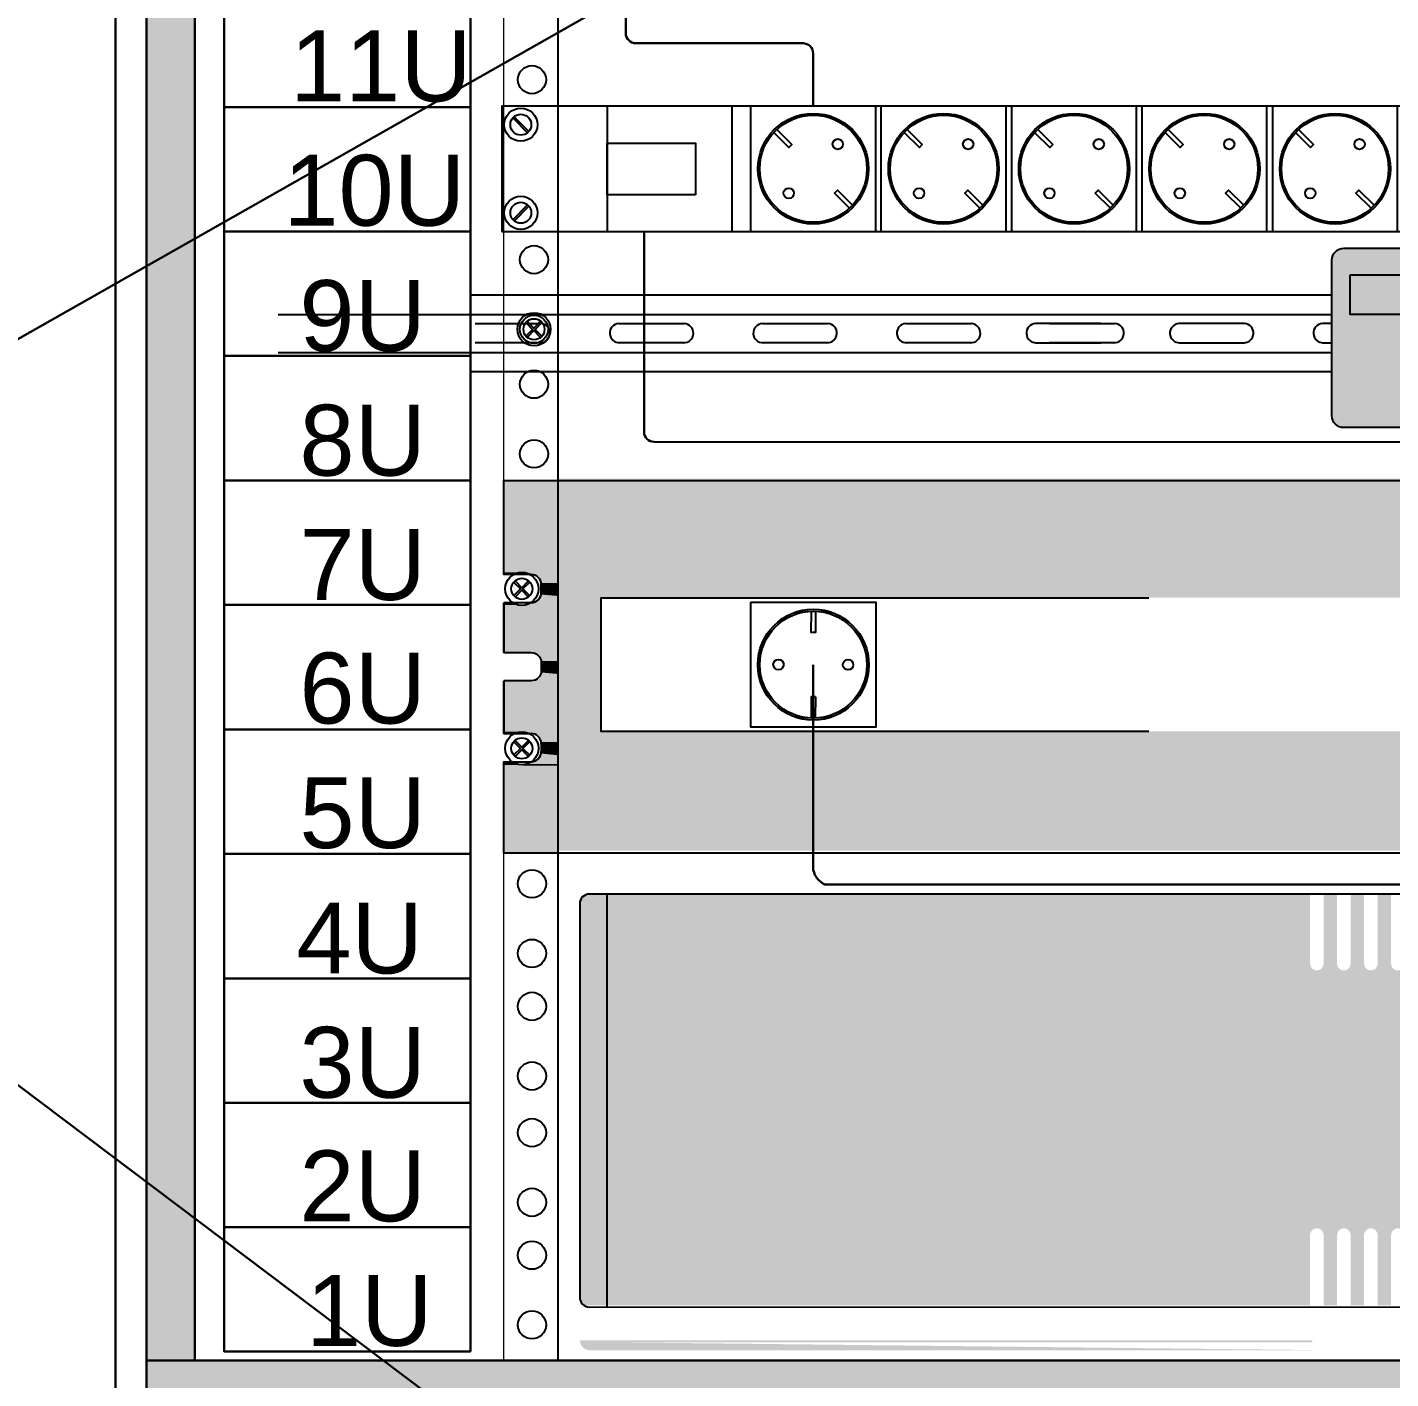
# Model space of a CAD drawing. Header units: millimetres. Extents: x -695119 to 412940, y -249585 to 622758.
# Drawn here: x -662910 to -657210, y 23462 to 29111 of the extents above; entities that cross this region are included whole.
import ezdxf

# ---------------------------------------------------------------- set-up
doc = ezdxf.new("R2010")
doc.units = ezdxf.units.MM
for name, color, linetype, lineweight in [('(АР) Текст', 7, 'Continuous', 25), ('_Схема', 5, 'Continuous', 30), ('PDF _Геометрия', 8, 'Continuous', 9), ('Структурная', 7, 'Continuous', 30)]:
    doc.layers.add(name, color=color, linetype=linetype, lineweight=lineweight)
doc.layers.add('PDF _Сплошная заливка', color=7, linetype='Continuous', true_color=0xffffff)
doc.layers.add('PDF _Текст', color=7, linetype='Continuous')
doc.styles.add('PDF Arial', font='arial.ttf')

# ---------------------------------------------------------------- blocks, each defined once
blk = doc.blocks.new('штрих')
at = {"lineweight": 0, "true_color": 0xc7c8ca}
for points in [[(139588.1, 493408.9, 0.414214), (139633.5, 493363.5), (139715.2, 493363.5), (139715.2, 495300.3), (139633.5, 495300.3, 0.414214), (139588.1, 495254.9)], [(139715.2, 495300.3), (139715.2, 494624.7), (144692.4, 494624.7), (144692.4, 495300.3), (144486.7, 495300.3), (144486.7, 494970.5, -1.000958), (144423.2, 494969.5), (144423.2, 495300.3), (144359.7, 495300.3), (144359.7, 494970.4, -1), (144296.2, 494969.5), (144296.2, 495300.3), (144232.7, 495300.3), (144232.7, 494970.5, -1.000958), (144169.2, 494969.5), (144169.2, 495300.3), (144105.6, 495300.3), (144105.6, 494970.4, -1), (144042.1, 494969.5), (144042.1, 495300.3), (143978.6, 495300.3), (143978.6, 494970.5, -1.000958), (143915.1, 494969.5), (143915.1, 495300.3), (143851.6, 495300.3), (143851.6, 494970.4, -1), (143788.1, 494969.5), (143788.1, 495300.3), (143724.5, 495300.3), (143724.5, 494970.5, -1.000958), (143661, 494969.5), (143661, 495300.3), (143597.5, 495300.3), (143597.5, 494970.4, -1), (143534, 494969.5), (143534, 495300.3), (143470.5, 495300.3), (143470.5, 494970.5, -1.000958), (143407, 494969.5), (143407, 495300.3), (143343.5, 495300.3), (143343.5, 494970.4, -1), (143279.9, 494969.5), (143279.9, 495300.3), (143216.4, 495300.3), (143216.4, 494970.5, -1.000958), (143152.9, 494969.5), (143152.9, 495300.3), (143089.4, 495300.3), (143089.4, 494970.4, -1), (143025.9, 494969.5), (143025.9, 495300.3)], [(144692.4, 493363.5), (144774.1, 493363.5, 0.414214), (144819.5, 493408.9), (144819.5, 495254.9, 0.414214), (144774.1, 495300.3), (144692.4, 495300.3)], [(139715.2, 494624.7), (139715.2, 493363.5), (143025.9, 493363.5), (143025.9, 493693.4, -1), (143089.4, 493694.3), (143089.4, 493363.5), (143152.9, 493363.5), (143152.9, 493693.4, -0.999043), (143216.4, 493694.3), (143216.4, 493363.5), (143279.9, 493363.5), (143279.9, 493693.4, -1), (143343.5, 493694.3), (143343.5, 493363.5), (143407, 493363.5), (143407, 493693.4, -0.999043), (143470.5, 493694.3), (143470.5, 493363.5), (143534, 493363.5), (143534, 493693.4, -1), (143597.5, 493694.3), (143597.5, 493363.5), (143661, 493363.5), (143661, 493693.4, -0.999043), (143724.5, 493694.3), (143724.5, 493363.5), (143788.1, 493363.5), (143788.1, 493693.4, -1), (143851.6, 493694.3), (143851.6, 493363.5), (143915.1, 493363.5), (143915.1, 493693.4, -0.999043), (143978.6, 493694.3), (143978.6, 493363.5), (144042.1, 493363.5), (144042.1, 493693.4, -1), (144105.6, 493694.3), (144105.6, 493363.5), (144169.2, 493363.5), (144169.2, 493693.4, -0.999043), (144232.7, 493694.3), (144232.7, 493363.5), (144296.2, 493363.5), (144296.2, 493693.4, -1), (144359.7, 493694.3), (144359.7, 493363.5), (144423.2, 493363.5), (144423.2, 493693.4, -0.999043), (144486.7, 493694.3), (144486.7, 493363.5), (144692.4, 493363.5), (144692.4, 494624.7)]]:
    blk.add_hatch(color=9, dxfattribs=at).paths.add_polyline_path(points)
blk = doc.blocks.new('розет')
at = {"lineweight": 0, "true_color": 0xc7c8ca}
blk.add_hatch(color=9, dxfattribs=at).paths.add_polyline_path([(153025.5, 500081.3), (151426.8, 500081.3), (151426.8, 499512.4), (156142.6, 499512.4), (156142.6, 501286.6), (150206.2, 501286.6), (150206.2, 499512.4), (151426.8, 499512.4), (151426.8, 500081.3), (150415.9, 500081.3), (150415.9, 500718.5), (153025.5, 500718.5), (155635, 500718.5), (155635, 500081.3)])
at = {"layer": '(АР) Текст', "color": 7}
for points in [[(153025.5, 500081.3), (150415.9, 500081.3), (150415.9, 500718.5), (153025.5, 500718.5)], [(151437.6, 500654.1), (151437.3, 500552.5), (151417, 500552.5), (151417.3, 500654.1)], [(151436.5, 500246.5), (151416.2, 500246.5), (151415.9, 500144.9)], [(151436.5, 500246.5), (151436.2, 500144.9)]]:
    blk.add_lwpolyline(points, dxfattribs=at)
blk.add_lwpolyline([(151128.9, 500697.4), (151724.6, 500697.4), (151724.6, 500101.6), (151128.9, 500101.6)], close=True, dxfattribs=at)
for centre, radius in [((151426.8, 500399.5), 264.5), ((151426.8, 500399.5), 263.8), ((151426.8, 500399.5), 254.8), ((151260.9, 500400), 24.8), ((151592.6, 500399), 24.8)]:
    blk.add_circle(centre, radius, dxfattribs=at)

msp = doc.modelspace()

# ---------------------------------------------------------------- hatches: boundary and pattern name
at = {"lineweight": 0, "true_color": 0xffffff}
h = msp.add_hatch(color=7, dxfattribs=at)
h.dxf.hatch_style = 1
h.paths.add_polyline_path([(-657456.077, 28137.306), (-657456.077, 27487.306, 0.41421356), (-657406.077, 27437.306), (-656756.077, 27437.306, 0.41421356), (-656706.077, 27487.306), (-656706.077, 28137.306, 0.41421356), (-656756.077, 28187.306), (-657406.077, 28187.306, 0.41421356)])
h.paths.add_polyline_path([(-657214.245, 27903.051), (-656917.82, 27903.051), (-656917.82, 28069.6), (-657214.245, 28069.6)], flags=24)
at = {"lineweight": 0, "true_color": 0xc7c8ca}
h = msp.add_hatch(color=9, dxfattribs=at)
h.dxf.hatch_style = 1
h.paths.add_polyline_path([(-657406.077, 28187.306, 0.41421356), (-657456.077, 28137.306), (-657456.077, 27487.306, 0.41421356), (-657406.077, 27437.306), (-656756.077, 27437.306, 0.41421356), (-656706.077, 27487.306), (-656706.077, 28137.306, 0.41421356), (-656756.077, 28187.306)])
h.paths.add_polyline_path([(-656789.608, 28075.479), (-656789.608, 27909.685), (-657379.217, 27909.685), (-657379.217, 28075.479)], flags=16)
h.paths.add_polyline_path([(-657214.245, 27903.051), (-656917.82, 27903.051), (-656917.82, 28069.6), (-657214.245, 28069.6)], flags=24)

# ---------------------------------------------------------------- linework, layer by layer
at = {"layer": '(АР) Текст', "color": 7}
msp.add_lwpolyline([(-657406.077, 28187.306), (-656756.077, 28187.306, -0.41421356), (-656706.077, 28137.306), (-656706.077, 27487.306, -0.41421356), (-656756.077, 27437.306), (-657406.077, 27437.306, -0.41421356), (-657456.077, 27487.306), (-657456.077, 28137.306, -0.41421356)], format="xyb", close=True, dxfattribs=at)
msp.add_lwpolyline([(-657379.217, 28075.479), (-656789.608, 28075.479), (-656789.608, 27909.685), (-657379.217, 27909.685)], close=True, dxfattribs=at)
for points in [[(-657456.077, 27669.902), (-661056.44, 27669.902), (-661056.44, 27992.582), (-657456.077, 27992.582)], [(-661861.248, 27910.659), (-657456.077, 27910.659)], [(-661036.791, 27872.144), (-660763.059, 27872.144)], [(-660436.791, 27872.144), (-660163.059, 27872.144)], [(-659836.791, 27872.144), (-659563.059, 27872.144)], [(-659236.791, 27872.144), (-658963.059, 27872.144)], [(-658421.505, 27872.144), (-658695.236, 27872.144)], [(-658636.791, 27872.144), (-658363.059, 27872.144)], [(-657821.505, 27872.144), (-658095.236, 27872.144)], [(-657456.077, 27872.144), (-657495.236, 27872.144)], [(-660763.059, 27792.148), (-661036.791, 27792.148)], [(-660163.059, 27792.148), (-660436.791, 27792.148)], [(-659563.059, 27792.148), (-659836.791, 27792.148)], [(-658963.059, 27792.148), (-659236.791, 27792.148)], [(-658695.236, 27792.148), (-658421.505, 27792.148)], [(-658363.059, 27792.148), (-658636.791, 27792.148)], [(-658095.236, 27792.148), (-657821.505, 27792.148)], [(-657495.236, 27792.148), (-657456.077, 27792.148)], [(-661861.248, 27751.826), (-657456.077, 27751.826)]]:
    msp.add_lwpolyline(points, dxfattribs=at)
for centre, start, end in [((-660765.199, 27832.146), 266.937861, 86.937861), ((-660434.651, 27832.146), 93.062139, 273.062139), ((-660165.199, 27832.146), 266.937861, 86.937861), ((-659834.651, 27832.146), 93.062139, 273.062139), ((-659565.199, 27832.146), 266.937861, 86.937861), ((-659234.651, 27832.146), 93.062139, 273.062139), ((-658965.199, 27832.146), 266.937861, 86.937861), ((-658693.097, 27832.146), 93.062139, 273.062139), ((-658365.199, 27832.146), 266.937861, 86.937861), ((-658093.097, 27832.146), 93.062139, 273.062139), ((-657823.644, 27832.146), 266.937861, 86.937861), ((-657493.097, 27832.146), 93.062139, 273.062139)]:
    msp.add_arc(centre, 40.055, start, end, dxfattribs=at)
at = {"layer": '_Схема', "color": 5}
for p, q in [((-694358.022, 48344.326), (-643850.003, 10304.637)), ((-639281.438, 41243.584), (-695119.45, 9543.843))]:
    msp.add_line(p, q, dxfattribs=at)
at = {"layer": '_Схема'}
msp.add_lwpolyline([(-660483.364, 31709.821), (-660483.364, 32570.227), (-662540.517, 32570.227), (-662540.517, 22705.629), (-657833.8, 22705.629), (-657833.8, 21678.757)], dxfattribs=at)
at = {"layer": 'PDF _Геометрия', "lineweight": 15}
for points in [[(-654051.248, 23538.24), (-654051.248, 32283.448), (-662411.132, 32283.448), (-662411.132, 23538.24)], [(-654236.418, 23538.24), (-654236.418, 32016.743), (-662209.029, 32016.743), (-662209.029, 23538.24)], [(-660917.839, 26823.366), (-660917.839, 32016.743)], [(-660917.839, 23538.24), (-660917.839, 26040.185)]]:
    msp.add_lwpolyline(points, dxfattribs=at)
at = {"layer": 'PDF _Геометрия', "lineweight": 30}
for points in [[(-662411.132, 32024.11), (-662209.029, 32024.11), (-662209.029, 23538.24), (-662411.132, 23538.24)], [(-661056.44, 28777.084), (-662086.26, 28777.084), (-662086.26, 29296.778), (-661056.44, 29296.778)], [(-661056.44, 28256.375), (-662086.26, 28256.375), (-662086.26, 28777.084), (-661056.44, 28777.084)], [(-661056.44, 27736.766), (-662086.26, 27736.766), (-662086.26, 28256.375), (-661056.44, 28256.375)], [(-661056.44, 27216.057), (-662086.26, 27216.057), (-662086.26, 27736.766), (-661056.44, 27736.766)], [(-661056.44, 26696.364), (-662086.26, 26696.364), (-662086.26, 27216.057), (-661056.44, 27216.057)], [(-661056.44, 26175.654), (-662086.26, 26175.654), (-662086.26, 26696.364), (-661056.44, 26696.364)], [(-661056.44, 25656.045), (-662086.26, 25656.045), (-662086.26, 26175.654), (-661056.44, 26175.654)], [(-661056.44, 25135.336), (-662086.26, 25135.336), (-662086.26, 25656.045), (-661056.44, 25656.045)], [(-661056.44, 24615.643), (-662086.26, 24615.643), (-662086.26, 25135.336), (-661056.44, 25135.336)], [(-661056.44, 24094.933), (-662086.26, 24094.933), (-662086.26, 24615.643), (-661056.44, 24615.643)], [(-661056.44, 23575.325), (-662086.26, 23575.325), (-662086.26, 24094.933), (-661056.44, 24094.933)], [(-662411.132, 23538.24), (-654051.248, 23538.24), (-654051.248, 22878.929), (-662411.132, 22878.929)]]:
    msp.add_lwpolyline(points, close=True, dxfattribs=at)
at = {"layer": 'PDF _Геометрия', "lineweight": 25}
for points in [[(-660691.351, 31384.865), (-660691.351, 31900.325), (-660691.351, 23538.24)], [(-660879.738, 28731.618), (-660818.353, 28669.132)], [(-660874.404, 28736.867), (-660813.019, 28675.483)], [(-659788.534, 28670.233), (-659726.134, 28607.748), (-659713.434, 28620.448), (-659775.834, 28682.933)], [(-659243.525, 28670.233), (-659180.024, 28607.748), (-659168.34, 28620.448), (-659230.825, 28682.933)], [(-658698.431, 28670.233), (-658634.93, 28607.748), (-658622.23, 28620.448), (-658685.731, 28682.933)], [(-658153.422, 28670.233), (-658089.921, 28607.748), (-658077.221, 28620.448), (-658140.722, 28682.933)], [(-657608.328, 28670.233), (-657544.827, 28607.748), (-657532.127, 28620.448), (-657595.628, 28682.933)], [(-659473.145, 28354.844), (-659535.63, 28417.245), (-659522.93, 28429.945), (-659460.445, 28367.544)], [(-658928.136, 28354.844), (-658990.537, 28417.245), (-658977.836, 28429.945), (-658915.436, 28367.544)], [(-658382.026, 28354.844), (-658445.527, 28417.245), (-658432.827, 28429.945), (-658370.342, 28367.544)], [(-657836.932, 28354.844), (-657900.434, 28417.245), (-657887.733, 28429.945), (-657824.232, 28367.544)], [(-657291.923, 28354.844), (-657355.424, 28417.245), (-657342.724, 28429.945), (-657279.223, 28367.544)], [(-660879.738, 28306.16), (-660818.353, 28368.56)], [(-660874.404, 28300.826), (-660813.019, 28363.311)], [(-660825.72, 27876.469), (-660797.186, 27847.851), (-660825.72, 27819.318)], [(-660764.335, 27881.718), (-660791.852, 27853.185), (-660820.47, 27881.718)], [(-660759.086, 27876.469), (-660786.603, 27847.851), (-660759.086, 27819.318)], [(-660764.335, 27813.984), (-660791.852, 27842.601), (-660820.47, 27813.984)], [(-660876.521, 26791.615), (-660847.987, 26763.082), (-660876.521, 26734.464)], [(-660870.17, 26796.949), (-660842.653, 26768.331), (-660814.12, 26796.949)], [(-660808.786, 26791.615), (-660837.404, 26763.082), (-660808.786, 26734.464)], [(-660870.17, 26729.215), (-660842.653, 26757.748), (-660814.12, 26729.215)], [(-660803.537, 26704.83), (-660917.839, 26704.83)], [(-660917.839, 26158.72), (-660803.537, 26158.72)], [(-660876.521, 26124.853), (-660847.987, 26096.32), (-660876.521, 26067.702)], [(-660870.17, 26130.187), (-660842.653, 26101.569), (-660814.12, 26130.187)], [(-660808.786, 26124.853), (-660837.404, 26096.32), (-660808.786, 26067.702)], [(-660761.202, 26116.386), (-660761.202, 26082.519)], [(-660870.17, 26062.453), (-660842.653, 26090.986), (-660814.12, 26062.453)], [(-660487.047, 25487.81), (-660487.047, 23761.595)]]:
    msp.add_lwpolyline(points, dxfattribs=at)
at = {"layer": 'PDF _Геометрия', "color": 52, "lineweight": 30, "true_color": 0xc8c92d}
for points in [[(-659624.532, 28780.302), (-659624.532, 29001.455, 0.41447368), (-659666.866, 29043.789), (-660365.379, 29043.789, -0.4137931), (-660407.713, 29086.123), (-660407.713, 30344.547)], [(-655940.365, 24885.565), (-655187.411, 24885.565, 0.41413304), (-655145.585, 24926.798), (-655145.585, 27335.1, 0.41371478), (-655187.919, 27376.926), (-660289.685, 27377.942, -0.41447368), (-660331.511, 27419.261), (-660331.511, 28257.476)]]:
    msp.add_lwpolyline(points, format="xyb", dxfattribs=at)
at = {"layer": 'PDF _Геометрия', "lineweight": 25}
for points in [[(-660925.205, 28257.476), (-655314.921, 28257.476), (-655314.921, 28780.302), (-660925.205, 28780.302)], [(-659963.205, 28780.302), (-660484.93, 28780.302), (-660484.93, 28257.476), (-659963.205, 28257.476)], [(-659363.077, 28780.302), (-659885.903, 28780.302), (-659885.903, 28257.476), (-659363.077, 28257.476)], [(-658818.067, 28780.302), (-659340.894, 28780.302), (-659340.894, 28257.476), (-658818.067, 28257.476)], [(-658272.974, 28780.302), (-658795.8, 28780.302), (-658795.8, 28257.476), (-658272.974, 28257.476)], [(-657727.964, 28780.302), (-658250.791, 28780.302), (-658250.791, 28257.476), (-657727.964, 28257.476)], [(-657181.855, 28780.302), (-657704.681, 28780.302), (-657704.681, 28257.476), (-657181.855, 28257.476)], [(-660116.624, 28410.894), (-660484.93, 28410.894), (-660484.93, 28626.798), (-660116.624, 28626.798)], [(-660917.839, 26704.83), (-660917.839, 26497.393)], [(-660917.839, 26378.858), (-660917.839, 26158.72)], [(-662411.132, 23538.24), (-654051.248, 23538.24), (-654051.248, 22878.929), (-662411.132, 22878.929)]]:
    msp.add_lwpolyline(points, close=True, dxfattribs=at)
for points in [[(-660803.029, 26705.931, 0.41413304), (-660761.202, 26747.164), (-660761.202, 26781.54, 0.41447368), (-660803.537, 26823.366), (-660917.839, 26823.366), (-660917.839, 27216.057), (-655306.454, 27216.057), (-655306.454, 26823.366), (-655420.756, 26823.366)], [(-660917.839, 26497.393), (-660803.537, 26497.393, -0.41447368), (-660761.202, 26455.059), (-660761.202, 26421.192, -0.41413304), (-660803.537, 26378.858), (-660917.839, 26378.858)], [(-655306.454, 26158.72), (-655420.756, 26158.72, 0.41413304), (-655463.09, 26116.386), (-655463.09, 26082.519, 0.4137931), (-655420.756, 26040.185), (-655306.454, 26040.185), (-655306.454, 25659.178), (-660917.839, 25659.178), (-660917.839, 26040.185), (-660803.537, 26040.185)], [(-655980.074, 23762.695, 0.41432984), (-655940.365, 23802.913), (-655939.264, 25447, 0.41390041), (-655980.582, 25487.81), (-660559.523, 25487.81, 0.41432984), (-660600.248, 25446.492), (-660600.248, 23802.913, 0.41476091), (-660560.031, 23761.595), (-655980.074, 23762.695)]]:
    msp.add_lwpolyline(points, format="xyb", dxfattribs=at)
at = {"layer": 'PDF _Геометрия', "color": 9, "lineweight": 0, "true_color": 0xc7c8ca}
msp.add_lwpolyline([(-660691.351, 26027.485), (-660836.303, 26027.485), (-660691.351, 26027.485)], dxfattribs=at)
at = {"layer": 'PDF _Геометрия', "lineweight": 25}
for centre, radius in [((-660799.842, 28891.863), 58.791), ((-660846.47, 28703.501), 69.252), ((-660846.436, 28703.535), 43.885), ((-659623.982, 28519.34), 231.236), ((-659623.982, 28519.288), 223.775), ((-659078.93, 28519.238), 231.133), ((-659078.972, 28519.288), 223.775), ((-658533.879, 28519.34), 231.236), ((-658533.879, 28519.288), 223.775), ((-657988.827, 28519.238), 231.133), ((-657988.87, 28519.288), 223.775), ((-657442.717, 28519.238), 231.133), ((-657442.76, 28519.288), 223.775), ((-659521.321, 28622.049), 21.667), ((-658976.27, 28622.151), 21.769), ((-658430.16, 28622.151), 21.769), ((-657885.109, 28622.049), 21.667), ((-657340.057, 28622.151), 21.769), ((-660846.47, 28335.194), 69.252), ((-659726.642, 28416.729), 21.667), ((-659181.59, 28416.831), 21.769), ((-658636.539, 28416.729), 21.667), ((-658091.487, 28416.831), 21.769), ((-657546.436, 28416.729), 21.667), ((-660846.436, 28335.228), 43.885), ((-660791.375, 28139.417), 58.791), ((-660791.325, 27848.378), 69.324), ((-660791.375, 27848.328), 58.791), ((-660791.359, 27848.344), 43.958), ((-660791.375, 27618.708), 58.791), ((-660791.375, 27327.619), 58.791), ((-660842.18, 26763.555), 69.378), ((-660842.214, 26763.521), 44.012), ((-660842.18, 26096.793), 69.378), ((-660842.214, 26096.759), 44.012), ((-660799.842, 25530.536), 58.791), ((-660799.842, 25239.532), 58.791), ((-660799.842, 25018.294), 58.791), ((-660799.842, 24727.289), 58.791), ((-660799.842, 24490.218), 58.791), ((-660799.842, 24199.129), 58.791), ((-660799.842, 23977.976), 58.791), ((-660799.842, 23686.886), 58.791)]:
    msp.add_circle(centre, radius, dxfattribs=at)
for centre, radius, start, end in [((-660803.01, 26116.913), 41.808, 359.97456, 90.02544), ((-660802.992, 26083.075), 41.79, 269.949826, 359.934073)]:
    msp.add_arc(centre, radius, start, end, dxfattribs=at)
at = {"layer": 'PDF _Сплошная заливка', "transparency": 33554559}
for points in [[(-662209.029, 32024.11), (-662411.132, 32024.11), (-662209.029, 23538.24)], [(-662411.132, 32024.11), (-662209.029, 23538.24), (-662411.132, 23538.24)], [(-660691.351, 27216.057), (-660917.839, 27216.057), (-660691.351, 26832.933)], [(-660917.839, 27216.057), (-660691.351, 26832.933), (-660917.839, 26832.933)], [(-660842.653, 26832.933), (-660917.839, 26832.933), (-660854.337, 26831.833)], [(-660917.839, 26832.933), (-660854.337, 26831.833), (-660917.839, 26831.833)], [(-660854.337, 26831.833), (-660917.839, 26831.833), (-660867.038, 26828.7)], [(-660917.839, 26831.833), (-660867.038, 26828.7), (-660917.839, 26828.7)], [(-660867.038, 26828.7), (-660917.839, 26828.7), (-660877.621, 26823.366)], [(-660917.839, 26828.7), (-660877.621, 26823.366), (-660917.839, 26823.366)], [(-660691.351, 26832.933), (-660842.653, 26832.933), (-660691.351, 26831.833)], [(-660842.653, 26832.933), (-660691.351, 26831.833), (-660829.953, 26831.833)], [(-660691.351, 26831.833), (-660829.953, 26831.833), (-660691.351, 26828.7)], [(-660829.953, 26831.833), (-660691.351, 26828.7), (-660818.353, 26828.7)], [(-660691.351, 26828.7), (-660818.353, 26828.7), (-660691.351, 26823.366)], [(-660818.353, 26828.7), (-660691.351, 26823.366), (-660806.669, 26823.366)], [(-660691.351, 26823.366), (-660803.537, 26823.366), (-660691.351, 26822.35)], [(-660803.537, 26823.366), (-660691.351, 26822.35), (-660796.086, 26822.35)], [(-660691.351, 26822.35), (-660796.086, 26822.35), (-660691.351, 26820.233)], [(-660796.086, 26822.35), (-660691.351, 26820.233), (-660788.72, 26820.233)], [(-660691.351, 26820.233), (-660788.72, 26820.233), (-660691.351, 26817.016)], [(-660788.72, 26820.233), (-660691.351, 26817.016), (-660782.37, 26817.016)], [(-660691.351, 26817.016), (-660782.37, 26817.016), (-660691.351, 26812.782)], [(-660782.37, 26817.016), (-660691.351, 26812.782), (-660776.019, 26812.782)], [(-660691.351, 26812.782), (-660776.019, 26812.782), (-660691.351, 26808.549)], [(-660776.019, 26812.782), (-660691.351, 26808.549), (-660771.786, 26808.549)], [(-660691.351, 26808.549), (-660771.786, 26808.549), (-660691.351, 26802.199)], [(-660771.786, 26808.549), (-660691.351, 26802.199), (-660767.553, 26802.199)], [(-660691.351, 26802.199), (-660767.553, 26802.199), (-660691.351, 26795.849)], [(-660767.553, 26802.199), (-660691.351, 26795.849), (-660764.335, 26795.849)], [(-660691.351, 26795.849), (-660764.335, 26795.849), (-660691.351, 26788.483)], [(-660764.335, 26795.849), (-660691.351, 26788.483), (-660762.218, 26788.483)], [(-660764.335, 26733.448), (-660691.351, 26725.997), (-660767.553, 26725.997)], [(-660762.218, 26739.798), (-660691.351, 26733.448), (-660764.335, 26733.448)], [(-660691.351, 26733.448), (-660764.335, 26733.448), (-660691.351, 26725.997)], [(-660691.351, 26788.483), (-660762.218, 26788.483), (-660691.351, 26781.032)], [(-660762.218, 26788.483), (-660691.351, 26781.032), (-660761.202, 26781.032)], [(-660761.202, 26747.164), (-660691.351, 26739.798), (-660762.218, 26739.798)], [(-660691.351, 26739.798), (-660762.218, 26739.798), (-660691.351, 26733.448)], [(-660691.351, 26781.032), (-660761.202, 26781.032), (-660691.351, 26747.164)], [(-660761.202, 26781.032), (-660691.351, 26747.164), (-660761.202, 26747.164)], [(-660691.351, 26747.164), (-660761.202, 26747.164), (-660691.351, 26739.798)], [(-660880.754, 26704.83), (-660917.839, 26704.83), (-660869.154, 26698.48)], [(-660917.839, 26704.83), (-660869.154, 26698.48), (-660917.839, 26698.48)], [(-660869.154, 26698.48), (-660917.839, 26698.48), (-660855.353, 26695.347)], [(-660917.839, 26698.48), (-660855.353, 26695.347), (-660917.839, 26695.347)], [(-660855.353, 26695.347), (-660917.839, 26695.347), (-660842.653, 26693.231)], [(-660917.839, 26695.347), (-660842.653, 26693.231), (-660917.839, 26693.231)], [(-660691.351, 26693.231), (-660917.839, 26693.231), (-660691.351, 26497.393)], [(-660917.839, 26693.231), (-660691.351, 26497.393), (-660917.839, 26497.393)], [(-660828.937, 26695.347), (-660691.351, 26693.231), (-660842.653, 26693.231)], [(-660816.237, 26698.48), (-660691.351, 26695.347), (-660828.937, 26695.347)], [(-660691.351, 26695.347), (-660828.937, 26695.347), (-660691.351, 26693.231)], [(-660803.537, 26704.83), (-660691.351, 26698.48), (-660816.237, 26698.48)], [(-660691.351, 26698.48), (-660816.237, 26698.48), (-660691.351, 26695.347)], [(-660796.086, 26705.931), (-660691.351, 26704.83), (-660803.537, 26704.83)], [(-660691.351, 26704.83), (-660803.537, 26704.83), (-660691.351, 26698.48)], [(-660788.72, 26708.048), (-660691.351, 26705.931), (-660796.086, 26705.931)], [(-660691.351, 26705.931), (-660796.086, 26705.931), (-660691.351, 26704.83)], [(-660782.37, 26711.18), (-660691.351, 26708.048), (-660788.72, 26708.048)], [(-660691.351, 26708.048), (-660788.72, 26708.048), (-660691.351, 26705.931)], [(-660776.019, 26715.414), (-660691.351, 26711.18), (-660782.37, 26711.18)], [(-660691.351, 26711.18), (-660782.37, 26711.18), (-660691.351, 26708.048)], [(-660771.786, 26720.748), (-660691.351, 26715.414), (-660776.019, 26715.414)], [(-660691.351, 26715.414), (-660776.019, 26715.414), (-660691.351, 26711.18)], [(-660767.553, 26725.997), (-660691.351, 26720.748), (-660771.786, 26720.748)], [(-660691.351, 26720.748), (-660771.786, 26720.748), (-660691.351, 26715.414)], [(-660691.351, 26725.997), (-660767.553, 26725.997), (-660691.351, 26720.748)], [(-660691.351, 26497.393), (-660803.537, 26497.393), (-660691.351, 26496.377)], [(-660803.537, 26497.393), (-660691.351, 26496.377), (-660796.086, 26496.377)], [(-660691.351, 26496.377), (-660796.086, 26496.377), (-660691.351, 26494.261)], [(-660796.086, 26496.377), (-660691.351, 26494.261), (-660788.72, 26494.261)], [(-660691.351, 26494.261), (-660788.72, 26494.261), (-660691.351, 26491.043)], [(-660788.72, 26494.261), (-660691.351, 26491.043), (-660782.37, 26491.043)], [(-660691.351, 26491.043), (-660782.37, 26491.043), (-660691.351, 26486.81)], [(-660782.37, 26491.043), (-660691.351, 26486.81), (-660776.019, 26486.81)], [(-660691.351, 26486.81), (-660776.019, 26486.81), (-660691.351, 26482.576)], [(-660776.019, 26486.81), (-660691.351, 26482.576), (-660771.786, 26482.576)], [(-660691.351, 26482.576), (-660771.786, 26482.576), (-660691.351, 26476.226)], [(-660771.786, 26482.576), (-660691.351, 26476.226), (-660767.553, 26476.226)], [(-660691.351, 26476.226), (-660767.553, 26476.226), (-660691.351, 26469.876)], [(-660767.553, 26476.226), (-660691.351, 26469.876), (-660764.335, 26469.876)], [(-660691.351, 26469.876), (-660764.335, 26469.876), (-660691.351, 26462.51)], [(-660764.335, 26469.876), (-660691.351, 26462.51), (-660762.218, 26462.51)], [(-660691.351, 26462.51), (-660762.218, 26462.51), (-660691.351, 26455.059)], [(-660762.218, 26462.51), (-660691.351, 26455.059), (-660761.202, 26455.059)], [(-660691.351, 26455.059), (-660761.202, 26455.059), (-660691.351, 26421.192)], [(-660761.202, 26455.059), (-660691.351, 26421.192), (-660761.202, 26421.192)], [(-660771.786, 26394.775), (-660691.351, 26389.441), (-660776.019, 26389.441)], [(-660767.553, 26400.025), (-660691.351, 26394.775), (-660771.786, 26394.775)], [(-660691.351, 26394.775), (-660771.786, 26394.775), (-660691.351, 26389.441)], [(-660764.335, 26407.476), (-660691.351, 26400.025), (-660767.553, 26400.025)], [(-660691.351, 26400.025), (-660767.553, 26400.025), (-660691.351, 26394.775)], [(-660762.218, 26413.826), (-660691.351, 26407.476), (-660764.335, 26407.476)], [(-660691.351, 26407.476), (-660764.335, 26407.476), (-660691.351, 26400.025)], [(-660761.202, 26421.192), (-660691.351, 26413.826), (-660762.218, 26413.826)], [(-660691.351, 26413.826), (-660762.218, 26413.826), (-660691.351, 26407.476)], [(-660691.351, 26421.192), (-660761.202, 26421.192), (-660691.351, 26413.826)], [(-660691.351, 26378.858), (-660917.839, 26378.858), (-660691.351, 26166.171)], [(-660917.839, 26378.858), (-660691.351, 26166.171), (-660917.839, 26166.171)], [(-660796.086, 26379.958), (-660691.351, 26378.858), (-660803.537, 26378.858)], [(-660788.72, 26382.075), (-660691.351, 26379.958), (-660796.086, 26379.958)], [(-660691.351, 26379.958), (-660796.086, 26379.958), (-660691.351, 26378.858)], [(-660782.37, 26385.208), (-660691.351, 26382.075), (-660788.72, 26382.075)], [(-660691.351, 26382.075), (-660788.72, 26382.075), (-660691.351, 26379.958)], [(-660776.019, 26389.441), (-660691.351, 26385.208), (-660782.37, 26385.208)], [(-660691.351, 26385.208), (-660782.37, 26385.208), (-660691.351, 26382.075)], [(-660691.351, 26389.441), (-660776.019, 26389.441), (-660691.351, 26385.208)], [(-660849.003, 26166.171), (-660917.839, 26166.171), (-660861.704, 26162.954)], [(-660917.839, 26166.171), (-660861.704, 26162.954), (-660917.839, 26162.954)], [(-660861.704, 26162.954), (-660917.839, 26162.954), (-660874.404, 26158.72)], [(-660917.839, 26162.954), (-660874.404, 26158.72), (-660917.839, 26158.72)], [(-660691.351, 26166.171), (-660835.287, 26166.171), (-660691.351, 26162.954)], [(-660835.287, 26166.171), (-660691.351, 26162.954), (-660822.587, 26162.954)], [(-660691.351, 26162.954), (-660822.587, 26162.954), (-660691.351, 26158.72)], [(-660822.587, 26162.954), (-660691.351, 26158.72), (-660810.903, 26158.72)], [(-660691.351, 26158.72), (-660803.537, 26158.72), (-660691.351, 26157.704)], [(-660803.537, 26158.72), (-660691.351, 26157.704), (-660796.086, 26157.704)], [(-660691.351, 26157.704), (-660796.086, 26157.704), (-660691.351, 26155.588)], [(-660796.086, 26157.704), (-660691.351, 26155.588), (-660788.72, 26155.588)], [(-660691.351, 26155.588), (-660788.72, 26155.588), (-660691.351, 26152.37)], [(-660788.72, 26155.588), (-660691.351, 26152.37), (-660782.37, 26152.37)], [(-660691.351, 26152.37), (-660782.37, 26152.37), (-660691.351, 26148.137)], [(-660782.37, 26152.37), (-660691.351, 26148.137), (-660776.019, 26148.137)], [(-660691.351, 26148.137), (-660776.019, 26148.137), (-660691.351, 26142.888)], [(-660776.019, 26148.137), (-660691.351, 26142.888), (-660771.786, 26142.888)], [(-660691.351, 26142.888), (-660771.786, 26142.888), (-660691.351, 26137.553)], [(-660771.786, 26142.888), (-660691.351, 26137.553), (-660767.553, 26137.553)], [(-660691.351, 26137.553), (-660767.553, 26137.553), (-660691.351, 26131.203)], [(-660767.553, 26137.553), (-660691.351, 26131.203), (-660764.335, 26131.203)], [(-660691.351, 26131.203), (-660764.335, 26131.203), (-660691.351, 26123.837)], [(-660764.335, 26131.203), (-660691.351, 26123.837), (-660762.218, 26123.837)], [(-660691.351, 26123.837), (-660762.218, 26123.837), (-660691.351, 26116.386)], [(-660762.218, 26123.837), (-660691.351, 26116.386), (-660761.202, 26116.386)], [(-660691.351, 26116.386), (-660761.202, 26116.386), (-660691.351, 26082.519)], [(-660761.202, 26116.386), (-660691.351, 26082.519), (-660761.202, 26082.519)], [(-660778.136, 26048.652), (-660691.351, 26044.418), (-660785.502, 26044.418)], [(-660772.802, 26053.986), (-660691.351, 26048.652), (-660778.136, 26048.652)], [(-660691.351, 26048.652), (-660778.136, 26048.652), (-660691.351, 26044.418)], [(-660767.553, 26060.336), (-660691.351, 26053.986), (-660772.802, 26053.986)], [(-660691.351, 26053.986), (-660772.802, 26053.986), (-660691.351, 26048.652)], [(-660764.335, 26067.702), (-660691.351, 26060.336), (-660767.553, 26060.336)], [(-660691.351, 26060.336), (-660767.553, 26060.336), (-660691.351, 26053.986)], [(-660762.218, 26075.153), (-660691.351, 26067.702), (-660764.335, 26067.702)], [(-660691.351, 26067.702), (-660764.335, 26067.702), (-660691.351, 26060.336)], [(-660761.202, 26082.519), (-660691.351, 26075.153), (-660762.218, 26075.153)], [(-660691.351, 26075.153), (-660762.218, 26075.153), (-660691.351, 26067.702)], [(-660691.351, 26082.519), (-660761.202, 26082.519), (-660691.351, 26075.153)], [(-660883.971, 26040.185), (-660917.839, 26040.185), (-660873.388, 26033.835)], [(-660917.839, 26040.185), (-660873.388, 26033.835), (-660917.839, 26033.835)], [(-660873.388, 26033.835), (-660917.839, 26033.835), (-660861.704, 26029.601)], [(-660917.839, 26033.835), (-660861.704, 26029.601), (-660917.839, 26029.601)], [(-660861.704, 26029.601), (-660917.839, 26029.601), (-660849.003, 26027.485)], [(-660917.839, 26029.601), (-660849.003, 26027.485), (-660917.839, 26027.485)], [(-660917.839, 26027.485), (-660849.003, 26027.485), (-660849.003, 26027.485)], [(-660849.003, 26027.485), (-660849.003, 26027.485), (-660917.839, 26027.485)], [(-660691.351, 26027.485), (-660917.839, 26027.485), (-660691.351, 25659.178)], [(-660917.839, 26027.485), (-660691.351, 25659.178), (-660917.839, 25659.178)], [(-660836.303, 26027.485), (-660691.351, 26027.485), (-660849.003, 26027.485)], [(-660823.603, 26029.601), (-660691.351, 26027.485), (-660836.303, 26027.485)], [(-660810.903, 26033.835), (-660691.351, 26029.601), (-660823.603, 26029.601)], [(-660691.351, 26029.601), (-660823.603, 26029.601), (-660691.351, 26027.485)], [(-660800.319, 26040.185), (-660691.351, 26033.835), (-660810.903, 26033.835)], [(-660691.351, 26033.835), (-660810.903, 26033.835), (-660691.351, 26029.601)], [(-660792.953, 26042.302), (-660691.351, 26040.185), (-660800.319, 26040.185)], [(-660691.351, 26040.185), (-660800.319, 26040.185), (-660691.351, 26033.835)], [(-660785.502, 26044.418), (-660691.351, 26042.302), (-660792.953, 26042.302)], [(-660691.351, 26042.302), (-660792.953, 26042.302), (-660691.351, 26040.185)], [(-660691.351, 26044.418), (-660785.502, 26044.418), (-660691.351, 26042.302)], [(-660600.248, 25446.492), (-660487.047, 25164.97), (-660600.248, 25164.97)], [(-660600.248, 25164.97), (-660487.047, 25164.97), (-660487.047, 25164.97)], [(-660487.047, 25164.97), (-660487.047, 25164.97), (-660600.248, 25164.97)], [(-660487.047, 25164.97), (-660600.248, 25164.97), (-660487.047, 24885.565)], [(-660600.248, 25164.97), (-660487.047, 24885.565), (-660600.248, 24885.565)], [(-660486.031, 23621.892), (-660599.232, 23621.892), (-660486.031, 23614.441)], [(-660599.232, 23621.892), (-660486.031, 23614.441), (-660598.216, 23614.441)], [(-660486.031, 23614.441), (-660598.216, 23614.441), (-660486.031, 23608.091)], [(-660598.216, 23614.441), (-660486.031, 23608.091), (-660597.116, 23608.091)], [(-660486.031, 23608.091), (-660597.116, 23608.091), (-660486.031, 23601.741)], [(-660597.116, 23608.091), (-660486.031, 23601.741), (-660593.983, 23601.741)], [(-660486.031, 23601.741), (-660593.983, 23601.741), (-660486.031, 23595.391)], [(-660593.983, 23601.741), (-660486.031, 23595.391), (-660589.749, 23595.391)], [(-657537.461, 23621.892), (-660486.031, 23621.892), (-657537.461, 23614.441)], [(-660486.031, 23621.892), (-657537.461, 23614.441), (-660486.031, 23614.441)], [(-660486.031, 23614.441), (-657537.461, 23581.675), (-660486.031, 23581.675)], [(-660486.031, 23595.391), (-660589.749, 23595.391), (-660486.031, 23590.142)], [(-660589.749, 23595.391), (-660486.031, 23590.142), (-660584.415, 23590.142)], [(-660486.031, 23590.142), (-660584.415, 23590.142), (-660486.031, 23586.924)], [(-660584.415, 23590.142), (-660486.031, 23586.924), (-660579.166, 23586.924)], [(-660486.031, 23586.924), (-660579.166, 23586.924), (-660486.031, 23583.791)], [(-660579.166, 23586.924), (-660486.031, 23583.791), (-660572.816, 23583.791)], [(-660486.031, 23583.791), (-660572.816, 23583.791), (-660486.031, 23581.675)], [(-660572.816, 23583.791), (-660486.031, 23581.675), (-660565.365, 23581.675)], [(-660486.031, 23581.675), (-660565.365, 23581.675), (-660486.031, 23580.574)], [(-660565.365, 23581.675), (-660486.031, 23580.574), (-660559.015, 23580.574)], [(-657537.461, 23581.675), (-660486.031, 23581.675), (-657537.461, 23580.574)], [(-660486.031, 23581.675), (-657537.461, 23580.574), (-660486.031, 23580.574)], [(-654783.628, 23538.24), (-662411.132, 23538.24), (-654783.628, 22878.929)], [(-662411.132, 23538.24), (-654783.628, 22878.929), (-662411.132, 22878.929)]]:
    msp.add_solid(points, dxfattribs=at)
at = {"layer": 'Структурная', "color": 52, "ltscale": 100, "true_color": 0xc8c92d}
msp.add_lwpolyline([(-655960.463, 24925.809), (-655670.463, 24925.809, 0.35424069), (-655567.362, 25066.328), (-655567.362, 25348.305, 0.34121564), (-655686.769, 25527.661), (-659575.149, 25527.661, -0.22994771), (-659623.701, 25587.325), (-659623.701, 26446.472)], format="xyb", dxfattribs=at)

# ---------------------------------------------------------------- block references
for name, p, xscale, yscale, zscale in [('розет', (-792449.333, -412484.4), 0.8771608967408338, 0.8771608967408338, 0.8771608967408338), ('штрих', (-784664.665, -414719.764), 0.8887739426023884, 0.8887739426023884, 0.8887739426023884)]:
    msp.add_blockref(name, p, dxfattribs=dict(xscale=xscale, yscale=yscale, zscale=zscale))

# ---------------------------------------------------------------- texts
at = {"layer": 'PDF _Текст', "char_height": 296.4124, "attachment_point": 7, "style": 'PDF Arial'}
for s, insert in [('11U', (-661811.066, 28796.622)), ('10U', (-661838.584, 28276.97)), ('9U', (-661771.907, 27753.085)), ('8U', (-661771.907, 27232.376)), ('7U', (-661771.907, 26712.724)), ('6U', (-661771.907, 26196.248)), ('5U', (-661771.907, 25675.538)), ('4U', (-661784.608, 25151.653)), ('3U', (-661771.907, 24632.002)), ('2U', (-661771.907, 24115.525)), ('1U', (-661744.39, 23594.816))]:
    msp.add_mtext(s, dxfattribs=dict(at, insert=insert))

doc.saveas('drawing.dxf')
